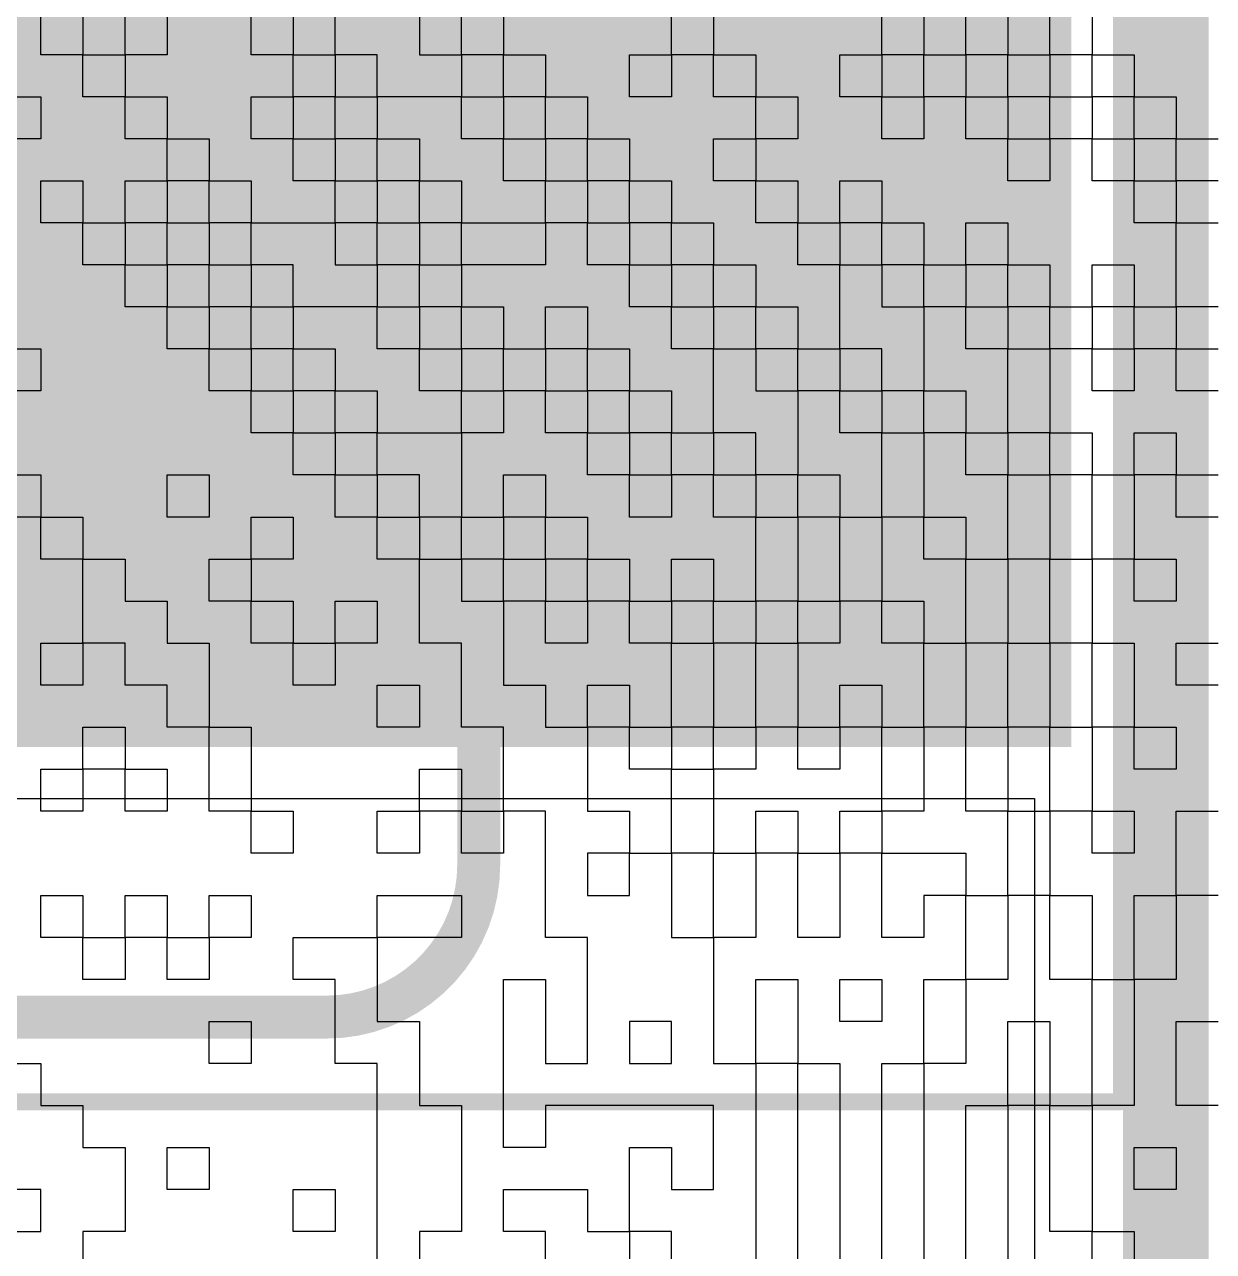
# Model space of a CAD drawing. Header units: inches. Extents: x 0.02 to 6.01, y 0.01 to 5.6.
# Drawn here: x 3.3825 to 3.5208, y 2.9579 to 3.1008 of the extents above; entities that cross this region are included whole.
import ezdxf

# ---------------------------------------------------------------- set-up
doc = ezdxf.new("R2010")
doc.units = ezdxf.units.IN
doc.header["$MEASUREMENT"] = 0
for name, color, linetype in [('Bottom Layer', 5, 'Continuous'), ('Bottom Overlay', 54, 'Continuous'), ('Mechanical 13', 56, 'Continuous'), ('Mechanical 15', 56, 'Continuous'), ('Top Layer', 1, 'Continuous'), ('Top Overlay', 2, 'Continuous'), ('Top Paste', 8, 'Continuous'), ('Top Solder', 216, 'Continuous')]:
    doc.layers.add(name, color=color, linetype=linetype)

# ---------------------------------------------------------------- blocks, each defined once
blk = doc.blocks.new('XTAL_FOXSDLF_160_20_34')
at = {"layer": 'Top Layer'}
blk.add_hatch(color=1, dxfattribs=at).paths.add_polyline_path([(-0.29528, 0.03937), (-0.07874, 0.03937), (-0.07874, -0.03937), (-0.29528, -0.03937)])
at = {"layer": 'Top Paste'}
blk.add_hatch(color=8, dxfattribs=at).paths.add_polyline_path([(-0.29528, 0.03937), (-0.07874, 0.03937), (-0.07874, -0.03937), (-0.29528, -0.03937)])
at = {"layer": 'Top Solder'}
blk.add_hatch(color=216, dxfattribs=at).paths.add_polyline_path([(-0.29928, 0.04337), (-0.07474, 0.04337), (-0.07474, -0.04337), (-0.29928, -0.04337)])
at = {"layer": 'Mechanical 13'}
for points in [[(-0.23031, 0.05709, 0.005, 0.005, -0.414214), (-0.2126, 0.0748, 0.005, 0.005, 0)], [(0.2126, 0.0748, 0.005, 0.005, 0), (-0.2126, 0.0748, 0.005, 0.005, 0)], [(-0.23031, 0.05709, 0.005, 0.005, 0), (-0.23031, -0.05709, 0.005, 0.005, 0)]]:
    blk.add_lwpolyline(points, format="xyseb", dxfattribs=at)
for points in [[(-0.21385, 0.0748, 0.0025, 0.0025, 1), (-0.21135, 0.0748, 0.0025, 0.0025, 1)], [(-0.21385, 0.0748, 0.0025, 0.0025, 1), (-0.21135, 0.0748, 0.0025, 0.0025, 1)], [(-0.23156, 0.05709, 0.0025, 0.0025, 1), (-0.22906, 0.05709, 0.0025, 0.0025, 1)], [(-0.23156, 0.05709, 0.0025, 0.0025, 1), (-0.22906, 0.05709, 0.0025, 0.0025, 1)]]:
    blk.add_lwpolyline(points, format="xyseb", close=True, dxfattribs=at)
at = {"layer": 'Mechanical 15'}
for points in [[(-0.30512, 0.08465, 0.00197, 0.00197, 0), (-0.30512, -0.08465, 0.00197, 0.00197, 0)], [(0.30512, 0.08465, 0.00197, 0.00197, 0), (-0.30512, 0.08465, 0.00197, 0.00197, 0)]]:
    blk.add_lwpolyline(points, format="xyseb", dxfattribs=at)
blk.add_lwpolyline([(-0.30561, 0.08465, 0.000984, 0.000984, 1), (-0.30463, 0.08465, 0.000984, 0.000984, 1)], format="xyseb", close=True, dxfattribs=at)
blk.add_lwpolyline([(-0.30561, 0.08465, 0.000984, 0.000984, 1), (-0.30463, 0.08465, 0.000984, 0.000984, 1)], format="xyseb", close=True, dxfattribs=at)
at = {"layer": 'Top Overlay'}
for points in [[(-0.23031, 0.05709, 0.005, 0.005, -0.414214), (-0.2126, 0.0748, 0.005, 0.005, 0)], [(0.2126, 0.0748, 0.005, 0.005, 0), (-0.2126, 0.0748, 0.005, 0.005, 0)], [(-0.23031, 0.05709, 0.005, 0.005, 0), (-0.23031, 0.04724, 0.005, 0.005, 0)]]:
    blk.add_lwpolyline(points, format="xyseb", dxfattribs=at)
for points in [[(-0.21385, 0.0748, 0.0025, 0.0025, 1), (-0.21135, 0.0748, 0.0025, 0.0025, 1)], [(-0.21385, 0.0748, 0.0025, 0.0025, 1), (-0.21135, 0.0748, 0.0025, 0.0025, 1)], [(-0.23156, 0.05709, 0.0025, 0.0025, 1), (-0.22906, 0.05709, 0.0025, 0.0025, 1)], [(-0.23156, 0.05709, 0.0025, 0.0025, 1), (-0.22906, 0.05709, 0.0025, 0.0025, 1)], [(-0.23156, 0.04724, 0.0025, 0.0025, 1), (-0.22906, 0.04724, 0.0025, 0.0025, 1)]]:
    blk.add_lwpolyline(points, format="xyseb", close=True, dxfattribs=at)

msp = doc.modelspace()

# ---------------------------------------------------------------- linework, layer by layer
at = {"layer": 'Bottom Layer'}
msp.add_lwpolyline([(4.54993, 5.5954, 0.01, 0.01, -0.760418), (3.00371, 0.01993, 0.01, 0.01, 0)], format="xyseb", dxfattribs=at)
at = {"layer": 'Bottom Overlay'}
for p, q in [((3.38436, 3.09724), (3.38436, 3.10213)), ((3.38925, 3.10213), (3.38925, 3.09724)), ((3.39415, 3.09724), (3.39415, 3.10213)), ((3.39904, 3.10213), (3.39904, 3.09724)), ((3.40883, 3.09724), (3.40883, 3.10213)), ((3.41372, 3.10213), (3.41372, 3.09724)), ((3.41861, 3.09724), (3.41861, 3.10213)), ((3.4284, 3.10213), (3.4284, 3.09724)), ((3.43329, 3.09724), (3.43329, 3.10213)), ((3.43819, 3.10213), (3.43819, 3.09724)), ((3.45776, 3.09724), (3.45776, 3.10213)), ((3.46265, 3.10213), (3.46265, 3.09724)), ((3.48223, 3.09724), (3.48223, 3.10213)), ((3.48712, 3.10213), (3.48712, 3.09724)), ((3.49201, 3.09724), (3.49201, 3.10213)), ((3.49691, 3.10213), (3.49691, 3.09724)), ((3.5018, 3.09724), (3.5018, 3.10213)), ((3.50669, 3.10213), (3.50669, 3.09724)), ((3.38925, 3.09724), (3.38436, 3.09724)), ((3.38925, 3.09724), (3.39415, 3.09724)), ((3.38925, 3.09235), (3.38925, 3.09724)), ((3.39415, 3.09724), (3.39415, 3.09235)), ((3.39904, 3.09724), (3.39415, 3.09724)), ((3.41372, 3.09724), (3.40883, 3.09724)), ((3.41372, 3.09724), (3.41861, 3.09724)), ((3.41372, 3.09235), (3.41372, 3.09724)), ((3.42351, 3.09724), (3.41861, 3.09724)), ((3.41861, 3.09724), (3.41861, 3.09235)), ((3.42351, 3.09235), (3.42351, 3.09724)), ((3.4284, 3.09724), (3.43329, 3.09724)), ((3.43819, 3.09724), (3.43329, 3.09724)), ((3.43329, 3.09724), (3.43329, 3.09235)), ((3.43819, 3.09235), (3.43819, 3.09724)), ((3.43819, 3.09724), (3.44308, 3.09724)), ((3.44308, 3.09724), (3.44308, 3.09235)), ((3.45287, 3.09235), (3.45287, 3.09724)), ((3.45287, 3.09724), (3.45776, 3.09724)), ((3.46265, 3.09724), (3.45776, 3.09724)), ((3.45776, 3.09724), (3.45776, 3.09235)), ((3.46265, 3.09235), (3.46265, 3.09724)), ((3.46265, 3.09724), (3.46755, 3.09724)), ((3.46755, 3.09724), (3.46755, 3.09235)), ((3.47733, 3.09724), (3.48223, 3.09724)), ((3.47733, 3.09235), (3.47733, 3.09724)), ((3.48223, 3.09724), (3.48223, 3.09235)), ((3.48712, 3.09724), (3.48223, 3.09724)), ((3.48712, 3.09235), (3.48712, 3.09724)), ((3.48712, 3.09724), (3.49201, 3.09724)), ((3.49691, 3.09724), (3.49201, 3.09724)), ((3.49201, 3.09724), (3.49201, 3.09235)), ((3.49691, 3.09724), (3.5018, 3.09724)), ((3.49691, 3.09235), (3.49691, 3.09724)), ((3.5018, 3.09724), (3.5018, 3.09235)), ((3.50669, 3.09724), (3.5018, 3.09724)), ((3.50669, 3.09235), (3.50669, 3.09724)), ((3.50669, 3.09724), (3.51159, 3.09724)), ((3.51159, 3.09724), (3.51159, 3.09235)), ((3.37947, 3.09235), (3.38436, 3.09235)), ((3.38436, 3.09235), (3.38436, 3.08745)), ((3.39415, 3.09235), (3.38925, 3.09235)), ((3.39415, 3.08745), (3.39415, 3.09235)), ((3.39415, 3.09235), (3.39904, 3.09235)), ((3.39904, 3.09235), (3.39904, 3.08745)), ((3.40883, 3.09235), (3.41372, 3.09235)), ((3.40883, 3.08745), (3.40883, 3.09235)), ((3.41861, 3.09235), (3.41372, 3.09235)), ((3.41372, 3.09235), (3.41372, 3.08745)), ((3.41861, 3.08745), (3.41861, 3.09235)), ((3.41861, 3.09235), (3.42351, 3.09235)), ((3.43329, 3.09235), (3.42351, 3.09235)), ((3.42351, 3.09235), (3.42351, 3.08745)), ((3.43329, 3.08745), (3.43329, 3.09235)), ((3.43329, 3.09235), (3.43819, 3.09235)), ((3.44308, 3.09235), (3.43819, 3.09235)), ((3.43819, 3.09235), (3.43819, 3.08745)), ((3.44308, 3.08745), (3.44308, 3.09235)), ((3.44308, 3.09235), (3.44797, 3.09235)), ((3.44797, 3.09235), (3.44797, 3.08745)), ((3.45776, 3.09235), (3.45287, 3.09235)), ((3.46755, 3.09235), (3.46265, 3.09235)), ((3.46755, 3.08745), (3.46755, 3.09235)), ((3.46755, 3.09235), (3.47244, 3.09235)), ((3.47244, 3.09235), (3.47244, 3.08745)), ((3.48223, 3.09235), (3.47733, 3.09235)), ((3.48223, 3.08745), (3.48223, 3.09235)), ((3.48223, 3.09235), (3.48712, 3.09235)), ((3.48712, 3.09235), (3.48712, 3.08745)), ((3.49201, 3.09235), (3.48712, 3.09235)), ((3.49201, 3.09235), (3.49691, 3.09235)), ((3.49201, 3.08745), (3.49201, 3.09235)), ((3.5018, 3.09235), (3.49691, 3.09235)), ((3.49691, 3.09235), (3.49691, 3.08745)), ((3.5018, 3.08745), (3.5018, 3.09235)), ((3.5018, 3.09235), (3.50669, 3.09235)), ((3.50669, 3.09235), (3.50669, 3.08745)), ((3.51159, 3.09235), (3.50669, 3.09235)), ((3.51159, 3.09235), (3.51648, 3.09235)), ((3.51159, 3.08745), (3.51159, 3.09235)), ((3.51648, 3.09235), (3.51648, 3.08745)), ((3.38436, 3.08745), (3.37947, 3.08745)), ((3.39904, 3.08745), (3.39415, 3.08745)), ((3.39904, 3.08256), (3.39904, 3.08745)), ((3.39904, 3.08745), (3.40393, 3.08745)), ((3.40393, 3.08745), (3.40393, 3.08256)), ((3.41372, 3.08745), (3.40883, 3.08745)), ((3.41372, 3.08256), (3.41372, 3.08745)), ((3.41372, 3.08745), (3.41861, 3.08745)), ((3.41861, 3.08745), (3.41861, 3.08256)), ((3.42351, 3.08745), (3.41861, 3.08745)), ((3.42351, 3.08256), (3.42351, 3.08745)), ((3.42351, 3.08745), (3.4284, 3.08745)), ((3.4284, 3.08745), (3.4284, 3.08256)), ((3.43819, 3.08745), (3.43329, 3.08745)), ((3.43819, 3.08256), (3.43819, 3.08745)), ((3.43819, 3.08745), (3.44308, 3.08745)), ((3.44308, 3.08745), (3.44308, 3.08256)), ((3.44797, 3.08745), (3.44308, 3.08745)), ((3.44797, 3.08745), (3.45287, 3.08745)), ((3.44797, 3.08256), (3.44797, 3.08745)), ((3.45287, 3.08745), (3.45287, 3.08256)), ((3.46265, 3.08256), (3.46265, 3.08745)), ((3.46265, 3.08745), (3.46755, 3.08745)), ((3.47244, 3.08745), (3.46755, 3.08745)), ((3.46755, 3.08745), (3.46755, 3.08256)), ((3.48712, 3.08745), (3.48223, 3.08745)), ((3.49691, 3.08745), (3.49201, 3.08745)), ((3.49691, 3.08256), (3.49691, 3.08745)), ((3.49691, 3.08745), (3.5018, 3.08745)), ((3.50669, 3.08745), (3.5018, 3.08745)), ((3.5018, 3.08745), (3.5018, 3.08256)), ((3.50669, 3.08256), (3.50669, 3.08745)), ((3.50669, 3.08745), (3.51159, 3.08745)), ((3.51159, 3.08745), (3.51159, 3.08256)), ((3.51648, 3.08745), (3.51159, 3.08745)), ((3.51648, 3.08256), (3.51648, 3.08745)), ((3.51648, 3.08745), (3.52137, 3.08745)), ((3.38436, 3.07767), (3.38436, 3.08256)), ((3.38436, 3.08256), (3.38925, 3.08256)), ((3.38925, 3.08256), (3.38925, 3.07767)), ((3.39415, 3.08256), (3.39904, 3.08256)), ((3.39415, 3.07767), (3.39415, 3.08256)), ((3.39904, 3.08256), (3.39904, 3.07767)), ((3.40393, 3.08256), (3.39904, 3.08256)), ((3.40393, 3.08256), (3.40883, 3.08256)), ((3.40393, 3.07767), (3.40393, 3.08256)), ((3.40883, 3.08256), (3.40883, 3.07767)), ((3.41861, 3.08256), (3.41372, 3.08256)), ((3.41861, 3.07767), (3.41861, 3.08256)), ((3.41861, 3.08256), (3.42351, 3.08256)), ((3.4284, 3.08256), (3.42351, 3.08256)), ((3.42351, 3.08256), (3.42351, 3.07767)), ((3.4284, 3.07767), (3.4284, 3.08256)), ((3.4284, 3.08256), (3.43329, 3.08256)), ((3.43329, 3.08256), (3.43329, 3.07767)), ((3.44308, 3.08256), (3.43819, 3.08256)), ((3.44308, 3.07767), (3.44308, 3.08256)), ((3.44308, 3.08256), (3.44797, 3.08256)), ((3.44797, 3.08256), (3.44797, 3.07767)), ((3.45287, 3.08256), (3.44797, 3.08256)), ((3.45287, 3.07767), (3.45287, 3.08256)), ((3.45287, 3.08256), (3.45776, 3.08256)), ((3.45776, 3.08256), (3.45776, 3.07767)), ((3.46755, 3.08256), (3.46265, 3.08256)), ((3.46755, 3.07767), (3.46755, 3.08256)), ((3.46755, 3.08256), (3.47244, 3.08256)), ((3.47244, 3.08256), (3.47244, 3.07767)), ((3.47733, 3.07767), (3.47733, 3.08256)), ((3.47733, 3.08256), (3.48223, 3.08256)), ((3.48223, 3.08256), (3.48223, 3.07767)), ((3.5018, 3.08256), (3.49691, 3.08256)), ((3.51159, 3.08256), (3.50669, 3.08256)), ((3.51159, 3.07767), (3.51159, 3.08256)), ((3.51159, 3.08256), (3.51648, 3.08256)), ((3.52137, 3.08256), (3.51648, 3.08256)), ((3.51648, 3.08256), (3.51648, 3.07767)), ((3.38925, 3.07767), (3.38436, 3.07767)), ((3.38925, 3.07277), (3.38925, 3.07767)), ((3.38925, 3.07767), (3.39415, 3.07767)), ((3.39904, 3.07767), (3.39415, 3.07767)), ((3.39415, 3.07767), (3.39415, 3.07277)), ((3.39904, 3.07277), (3.39904, 3.07767)), ((3.39904, 3.07767), (3.40393, 3.07767)), ((3.40883, 3.07767), (3.40393, 3.07767)), ((3.40393, 3.07767), (3.40393, 3.07277)), ((3.40883, 3.07277), (3.40883, 3.07767)), ((3.40883, 3.07767), (3.41861, 3.07767)), ((3.42351, 3.07767), (3.41861, 3.07767)), ((3.41861, 3.07767), (3.41861, 3.07277)), ((3.42351, 3.07277), (3.42351, 3.07767)), ((3.42351, 3.07767), (3.4284, 3.07767)), ((3.4284, 3.07767), (3.4284, 3.07277)), ((3.43329, 3.07767), (3.4284, 3.07767)), ((3.43329, 3.07767), (3.44308, 3.07767)), ((3.43329, 3.07277), (3.43329, 3.07767)), ((3.44797, 3.07767), (3.44308, 3.07767)), ((3.44308, 3.07767), (3.44308, 3.07277)), ((3.44797, 3.07277), (3.44797, 3.07767)), ((3.44797, 3.07767), (3.45287, 3.07767)), ((3.45287, 3.07767), (3.45287, 3.07277)), ((3.45776, 3.07767), (3.45287, 3.07767)), ((3.45776, 3.07767), (3.46265, 3.07767)), ((3.45776, 3.07277), (3.45776, 3.07767)), ((3.46265, 3.07767), (3.46265, 3.07277)), ((3.47244, 3.07767), (3.46755, 3.07767)), ((3.47244, 3.07767), (3.47733, 3.07767)), ((3.47244, 3.07277), (3.47244, 3.07767)), ((3.48223, 3.07767), (3.47733, 3.07767)), ((3.47733, 3.07767), (3.47733, 3.07277)), ((3.48223, 3.07767), (3.48712, 3.07767)), ((3.48223, 3.07277), (3.48223, 3.07767)), ((3.48712, 3.07767), (3.48712, 3.07277)), ((3.49201, 3.07277), (3.49201, 3.07767)), ((3.49201, 3.07767), (3.49691, 3.07767)), ((3.49691, 3.07767), (3.49691, 3.07277)), ((3.51648, 3.07767), (3.51159, 3.07767)), ((3.51648, 3.06788), (3.51648, 3.07767)), ((3.51648, 3.07767), (3.52137, 3.07767)), ((3.39415, 3.07277), (3.38925, 3.07277)), ((3.39415, 3.06788), (3.39415, 3.07277)), ((3.39415, 3.07277), (3.39904, 3.07277)), ((3.39904, 3.07277), (3.39904, 3.06788)), ((3.40393, 3.07277), (3.39904, 3.07277)), ((3.40393, 3.06788), (3.40393, 3.07277)), ((3.40393, 3.07277), (3.40883, 3.07277)), ((3.40883, 3.07277), (3.40883, 3.06788)), ((3.41372, 3.07277), (3.40883, 3.07277)), ((3.41372, 3.06788), (3.41372, 3.07277)), ((3.41861, 3.07277), (3.42351, 3.07277)), ((3.4284, 3.07277), (3.42351, 3.07277)), ((3.42351, 3.07277), (3.42351, 3.06788)), ((3.4284, 3.06788), (3.4284, 3.07277)), ((3.4284, 3.07277), (3.43329, 3.07277)), ((3.43329, 3.07277), (3.43329, 3.06788)), ((3.44308, 3.07277), (3.43329, 3.07277)), ((3.45287, 3.07277), (3.44797, 3.07277)), ((3.45287, 3.06788), (3.45287, 3.07277)), ((3.45287, 3.07277), (3.45776, 3.07277)), ((3.45776, 3.07277), (3.45776, 3.06788)), ((3.46265, 3.07277), (3.45776, 3.07277)), ((3.46265, 3.06788), (3.46265, 3.07277)), ((3.46265, 3.07277), (3.46755, 3.07277)), ((3.46755, 3.07277), (3.46755, 3.06788)), ((3.47733, 3.07277), (3.47244, 3.07277)), ((3.47733, 3.06299), (3.47733, 3.07277)), ((3.47733, 3.07277), (3.48223, 3.07277)), ((3.48712, 3.07277), (3.48223, 3.07277)), ((3.48223, 3.07277), (3.48223, 3.06788)), ((3.48712, 3.07277), (3.49201, 3.07277)), ((3.48712, 3.06788), (3.48712, 3.07277)), ((3.49201, 3.07277), (3.49201, 3.06788)), ((3.49691, 3.07277), (3.49201, 3.07277)), ((3.49691, 3.07277), (3.5018, 3.07277)), ((3.49691, 3.06788), (3.49691, 3.07277)), ((3.5018, 3.07277), (3.5018, 3.06788)), ((3.50669, 3.06788), (3.50669, 3.07277)), ((3.50669, 3.07277), (3.51159, 3.07277)), ((3.51159, 3.07277), (3.51159, 3.06788)), ((3.39904, 3.06788), (3.39415, 3.06788)), ((3.39904, 3.06299), (3.39904, 3.06788)), ((3.39904, 3.06788), (3.40393, 3.06788)), ((3.40883, 3.06788), (3.40393, 3.06788)), ((3.40393, 3.06788), (3.40393, 3.06299)), ((3.40883, 3.06299), (3.40883, 3.06788)), ((3.40883, 3.06788), (3.41372, 3.06788)), ((3.41372, 3.06788), (3.41372, 3.06299)), ((3.42351, 3.06788), (3.41372, 3.06788)), ((3.42351, 3.06299), (3.42351, 3.06788)), ((3.42351, 3.06788), (3.4284, 3.06788)), ((3.43329, 3.06788), (3.4284, 3.06788)), ((3.4284, 3.06788), (3.4284, 3.06299)), ((3.43329, 3.06299), (3.43329, 3.06788)), ((3.43329, 3.06788), (3.43819, 3.06788)), ((3.43819, 3.06788), (3.43819, 3.06299)), ((3.44308, 3.06299), (3.44308, 3.06788)), ((3.44308, 3.06788), (3.44797, 3.06788)), ((3.44797, 3.06788), (3.44797, 3.06299)), ((3.45776, 3.06788), (3.45287, 3.06788)), ((3.45776, 3.06788), (3.46265, 3.06788)), ((3.45776, 3.06299), (3.45776, 3.06788)), ((3.46755, 3.06788), (3.46265, 3.06788)), ((3.46265, 3.06788), (3.46265, 3.06299)), ((3.46755, 3.06299), (3.46755, 3.06788)), ((3.46755, 3.06788), (3.47244, 3.06788)), ((3.47244, 3.06788), (3.47244, 3.06299)), ((3.48223, 3.06788), (3.48712, 3.06788)), ((3.49201, 3.06788), (3.48712, 3.06788)), ((3.48712, 3.06788), (3.48712, 3.05809)), ((3.49201, 3.06299), (3.49201, 3.06788)), ((3.49201, 3.06788), (3.49691, 3.06788)), ((3.5018, 3.06788), (3.49691, 3.06788)), ((3.49691, 3.06788), (3.49691, 3.06299)), ((3.5018, 3.06299), (3.5018, 3.06788)), ((3.5018, 3.06788), (3.50669, 3.06788)), ((3.51159, 3.06788), (3.50669, 3.06788)), ((3.50669, 3.06788), (3.50669, 3.06299)), ((3.51159, 3.06788), (3.51648, 3.06788)), ((3.51159, 3.06299), (3.51159, 3.06788)), ((3.52137, 3.06788), (3.51648, 3.06788)), ((3.51648, 3.06788), (3.51648, 3.06299)), ((3.37947, 3.06299), (3.38436, 3.06299)), ((3.38436, 3.06299), (3.38436, 3.05809)), ((3.40393, 3.06299), (3.39904, 3.06299)), ((3.40393, 3.06299), (3.40883, 3.06299)), ((3.40393, 3.05809), (3.40393, 3.06299)), ((3.40883, 3.06299), (3.40883, 3.05809)), ((3.41372, 3.06299), (3.40883, 3.06299)), ((3.41372, 3.06299), (3.41861, 3.06299)), ((3.41372, 3.05809), (3.41372, 3.06299)), ((3.41861, 3.06299), (3.41861, 3.05809)), ((3.4284, 3.06299), (3.42351, 3.06299)), ((3.4284, 3.05809), (3.4284, 3.06299)), ((3.4284, 3.06299), (3.43329, 3.06299)), ((3.43329, 3.06299), (3.43329, 3.05809)), ((3.43819, 3.06299), (3.43329, 3.06299)), ((3.43819, 3.05809), (3.43819, 3.06299)), ((3.43819, 3.06299), (3.44308, 3.06299)), ((3.44308, 3.06299), (3.44308, 3.05809)), ((3.44797, 3.06299), (3.44308, 3.06299)), ((3.44797, 3.05809), (3.44797, 3.06299)), ((3.44797, 3.06299), (3.45287, 3.06299)), ((3.45287, 3.06299), (3.45287, 3.05809)), ((3.46265, 3.06299), (3.45776, 3.06299)), ((3.46265, 3.0532), (3.46265, 3.06299)), ((3.46265, 3.06299), (3.46755, 3.06299)), ((3.46755, 3.06299), (3.46755, 3.05809)), ((3.47244, 3.06299), (3.46755, 3.06299)), ((3.47244, 3.06299), (3.47733, 3.06299)), ((3.47244, 3.05809), (3.47244, 3.06299)), ((3.47733, 3.06299), (3.47733, 3.05809)), ((3.48223, 3.06299), (3.47733, 3.06299)), ((3.48223, 3.05809), (3.48223, 3.06299)), ((3.49691, 3.06299), (3.49201, 3.06299)), ((3.49691, 3.0532), (3.49691, 3.06299)), ((3.49691, 3.06299), (3.5018, 3.06299)), ((3.5018, 3.06299), (3.5018, 3.05809)), ((3.50669, 3.06299), (3.5018, 3.06299)), ((3.50669, 3.05809), (3.50669, 3.06299)), ((3.50669, 3.06299), (3.51159, 3.06299)), ((3.51159, 3.06299), (3.51159, 3.05809)), ((3.51648, 3.06299), (3.51159, 3.06299)), ((3.51648, 3.05809), (3.51648, 3.06299)), ((3.51648, 3.06299), (3.52137, 3.06299)), ((3.38436, 3.05809), (3.36968, 3.05809)), ((3.40883, 3.05809), (3.40393, 3.05809)), ((3.40883, 3.0532), (3.40883, 3.05809)), ((3.40883, 3.05809), (3.41372, 3.05809)), ((3.41372, 3.05809), (3.41372, 3.0532)), ((3.41861, 3.05809), (3.41372, 3.05809)), ((3.41861, 3.0532), (3.41861, 3.05809)), ((3.41861, 3.05809), (3.42351, 3.05809)), ((3.42351, 3.05809), (3.42351, 3.0532)), ((3.43329, 3.05809), (3.4284, 3.05809)), ((3.43329, 3.0532), (3.43329, 3.05809)), ((3.43329, 3.05809), (3.43819, 3.05809)), ((3.43819, 3.05809), (3.43819, 3.0532)), ((3.44308, 3.05809), (3.43819, 3.05809)), ((3.44308, 3.0532), (3.44308, 3.05809)), ((3.44308, 3.05809), (3.44797, 3.05809)), ((3.44797, 3.05809), (3.44797, 3.0532)), ((3.45287, 3.05809), (3.44797, 3.05809)), ((3.45287, 3.0532), (3.45287, 3.05809)), ((3.45287, 3.05809), (3.45776, 3.05809)), ((3.45776, 3.05809), (3.45776, 3.0532)), ((3.46755, 3.05809), (3.47244, 3.05809)), ((3.47244, 3.05809), (3.47244, 3.0532)), ((3.47733, 3.05809), (3.47244, 3.05809)), ((3.47733, 3.0532), (3.47733, 3.05809)), ((3.47733, 3.05809), (3.48223, 3.05809)), ((3.48223, 3.05809), (3.48223, 3.0532)), ((3.48712, 3.05809), (3.48223, 3.05809)), ((3.48712, 3.05809), (3.49201, 3.05809)), ((3.48712, 3.0532), (3.48712, 3.05809)), ((3.49201, 3.05809), (3.49201, 3.0532)), ((3.5018, 3.05809), (3.5018, 3.0532)), ((3.51159, 3.05809), (3.50669, 3.05809)), ((3.52137, 3.05809), (3.51648, 3.05809)), ((3.41372, 3.0532), (3.40883, 3.0532)), ((3.41372, 3.04831), (3.41372, 3.0532)), ((3.41372, 3.0532), (3.41861, 3.0532)), ((3.41861, 3.0532), (3.41861, 3.04831)), ((3.42351, 3.0532), (3.41861, 3.0532)), ((3.42351, 3.0532), (3.43329, 3.0532)), ((3.42351, 3.04831), (3.42351, 3.0532)), ((3.43819, 3.0532), (3.43329, 3.0532)), ((3.43329, 3.0532), (3.43329, 3.04341)), ((3.44797, 3.0532), (3.44308, 3.0532)), ((3.44797, 3.04831), (3.44797, 3.0532)), ((3.44797, 3.0532), (3.45287, 3.0532)), ((3.45776, 3.0532), (3.45287, 3.0532)), ((3.45287, 3.0532), (3.45287, 3.04831)), ((3.45776, 3.04831), (3.45776, 3.0532)), ((3.45776, 3.0532), (3.46265, 3.0532)), ((3.46265, 3.0532), (3.46265, 3.04831)), ((3.46755, 3.0532), (3.46265, 3.0532)), ((3.46755, 3.04831), (3.46755, 3.0532)), ((3.47244, 3.0532), (3.47244, 3.04831)), ((3.48223, 3.0532), (3.47733, 3.0532)), ((3.48223, 3.04341), (3.48223, 3.0532)), ((3.48223, 3.0532), (3.48712, 3.0532)), ((3.48712, 3.0532), (3.48712, 3.04831)), ((3.49201, 3.0532), (3.48712, 3.0532)), ((3.49201, 3.0532), (3.49691, 3.0532)), ((3.49201, 3.04831), (3.49201, 3.0532)), ((3.49691, 3.0532), (3.49691, 3.04831)), ((3.5018, 3.0532), (3.49691, 3.0532)), ((3.5018, 3.0532), (3.50669, 3.0532)), ((3.5018, 3.04831), (3.5018, 3.0532)), ((3.50669, 3.0532), (3.50669, 3.04831)), ((3.51159, 3.0532), (3.51648, 3.0532)), ((3.51159, 3.04831), (3.51159, 3.0532)), ((3.51648, 3.0532), (3.51648, 3.04831)), ((3.37947, 3.04831), (3.38436, 3.04831)), ((3.38436, 3.04831), (3.38436, 3.04341)), ((3.39904, 3.04341), (3.39904, 3.04831)), ((3.39904, 3.04831), (3.40393, 3.04831)), ((3.40393, 3.04831), (3.40393, 3.04341)), ((3.41861, 3.04831), (3.41372, 3.04831)), ((3.41861, 3.04341), (3.41861, 3.04831)), ((3.41861, 3.04831), (3.42351, 3.04831)), ((3.42351, 3.04831), (3.42351, 3.04341)), ((3.4284, 3.04831), (3.42351, 3.04831)), ((3.4284, 3.04341), (3.4284, 3.04831)), ((3.43819, 3.04341), (3.43819, 3.04831)), ((3.43819, 3.04831), (3.44308, 3.04831)), ((3.44308, 3.04831), (3.44308, 3.04341)), ((3.45287, 3.04831), (3.44797, 3.04831)), ((3.45287, 3.04831), (3.45776, 3.04831)), ((3.45287, 3.04341), (3.45287, 3.04831)), ((3.45776, 3.04831), (3.45776, 3.04341)), ((3.46265, 3.04831), (3.45776, 3.04831)), ((3.46265, 3.04341), (3.46265, 3.04831)), ((3.46265, 3.04831), (3.46755, 3.04831)), ((3.46755, 3.04831), (3.46755, 3.04341)), ((3.47244, 3.04831), (3.46755, 3.04831)), ((3.47244, 3.04341), (3.47244, 3.04831)), ((3.47244, 3.04831), (3.47733, 3.04831)), ((3.47733, 3.04831), (3.47733, 3.04341)), ((3.48712, 3.04831), (3.48712, 3.04341)), ((3.49691, 3.04831), (3.49201, 3.04831)), ((3.49691, 3.03852), (3.49691, 3.04831)), ((3.49691, 3.04831), (3.5018, 3.04831)), ((3.50669, 3.04831), (3.5018, 3.04831)), ((3.5018, 3.04831), (3.5018, 3.03852)), ((3.50669, 3.04341), (3.50669, 3.04831)), ((3.50669, 3.04831), (3.51159, 3.04831)), ((3.51648, 3.04831), (3.51159, 3.04831)), ((3.51159, 3.04831), (3.51159, 3.03852)), ((3.51648, 3.04341), (3.51648, 3.04831)), ((3.51648, 3.04831), (3.52137, 3.04831)), ((3.38436, 3.04341), (3.37947, 3.04341)), ((3.38436, 3.04341), (3.38925, 3.04341)), ((3.38436, 3.03852), (3.38436, 3.04341)), ((3.38925, 3.04341), (3.38925, 3.03852)), ((3.40393, 3.04341), (3.39904, 3.04341)), ((3.40883, 3.04341), (3.41372, 3.04341)), ((3.40883, 3.03852), (3.40883, 3.04341)), ((3.41372, 3.04341), (3.41372, 3.03852)), ((3.42351, 3.04341), (3.41861, 3.04341)), ((3.42351, 3.04341), (3.4284, 3.04341)), ((3.42351, 3.03852), (3.42351, 3.04341)), ((3.4284, 3.04341), (3.4284, 3.03852)), ((3.43329, 3.04341), (3.4284, 3.04341)), ((3.43329, 3.03852), (3.43329, 3.04341)), ((3.43329, 3.04341), (3.43819, 3.04341)), ((3.44308, 3.04341), (3.43819, 3.04341)), ((3.43819, 3.04341), (3.43819, 3.03852)), ((3.44308, 3.03852), (3.44308, 3.04341)), ((3.44308, 3.04341), (3.44797, 3.04341)), ((3.44797, 3.04341), (3.44797, 3.03852)), ((3.45776, 3.04341), (3.45287, 3.04341)), ((3.46755, 3.04341), (3.46265, 3.04341)), ((3.46755, 3.03363), (3.46755, 3.04341)), ((3.46755, 3.04341), (3.47244, 3.04341)), ((3.47733, 3.04341), (3.47244, 3.04341)), ((3.47244, 3.04341), (3.47244, 3.03363)), ((3.47733, 3.04341), (3.48223, 3.04341)), ((3.47733, 3.03363), (3.47733, 3.04341)), ((3.48223, 3.04341), (3.48223, 3.03363)), ((3.48712, 3.04341), (3.48223, 3.04341)), ((3.48712, 3.04341), (3.49201, 3.04341)), ((3.48712, 3.03852), (3.48712, 3.04341)), ((3.49201, 3.04341), (3.49201, 3.03852)), ((3.50669, 3.03852), (3.50669, 3.04341)), ((3.52137, 3.04341), (3.51648, 3.04341)), ((3.38925, 3.03852), (3.38436, 3.03852)), ((3.38925, 3.02873), (3.38925, 3.03852)), ((3.38925, 3.03852), (3.39415, 3.03852)), ((3.39415, 3.03852), (3.39415, 3.03363)), ((3.40393, 3.03363), (3.40393, 3.03852)), ((3.40393, 3.03852), (3.40883, 3.03852)), ((3.40883, 3.03852), (3.40883, 3.03363)), ((3.41372, 3.03852), (3.40883, 3.03852)), ((3.4284, 3.03852), (3.42351, 3.03852)), ((3.4284, 3.02873), (3.4284, 3.03852)), ((3.4284, 3.03852), (3.43329, 3.03852)), ((3.43819, 3.03852), (3.43329, 3.03852)), ((3.43329, 3.03852), (3.43329, 3.03363)), ((3.43819, 3.03363), (3.43819, 3.03852)), ((3.43819, 3.03852), (3.44308, 3.03852)), ((3.44308, 3.03852), (3.44308, 3.03363)), ((3.44797, 3.03852), (3.44308, 3.03852)), ((3.44797, 3.03363), (3.44797, 3.03852)), ((3.44797, 3.03852), (3.45287, 3.03852)), ((3.45287, 3.03852), (3.45287, 3.03363)), ((3.45776, 3.03363), (3.45776, 3.03852)), ((3.45776, 3.03852), (3.46265, 3.03852)), ((3.46265, 3.03852), (3.46265, 3.03363)), ((3.49201, 3.03852), (3.48712, 3.03852)), ((3.49201, 3.03363), (3.49201, 3.03852)), ((3.49201, 3.03852), (3.49691, 3.03852)), ((3.49691, 3.03852), (3.49691, 3.02873)), ((3.5018, 3.03852), (3.49691, 3.03852)), ((3.5018, 3.03852), (3.50669, 3.03852)), ((3.5018, 3.02873), (3.5018, 3.03852)), ((3.51159, 3.03852), (3.50669, 3.03852)), ((3.50669, 3.03852), (3.50669, 3.02873)), ((3.51159, 3.03363), (3.51159, 3.03852)), ((3.51159, 3.03852), (3.51648, 3.03852)), ((3.51648, 3.03852), (3.51648, 3.03363)), ((3.39415, 3.03363), (3.39904, 3.03363)), ((3.39904, 3.03363), (3.39904, 3.02873)), ((3.40883, 3.03363), (3.40393, 3.03363)), ((3.40883, 3.02873), (3.40883, 3.03363)), ((3.40883, 3.03363), (3.41372, 3.03363)), ((3.41372, 3.03363), (3.41372, 3.02873)), ((3.41861, 3.02873), (3.41861, 3.03363)), ((3.41861, 3.03363), (3.42351, 3.03363)), ((3.42351, 3.03363), (3.42351, 3.02873)), ((3.43329, 3.03363), (3.43819, 3.03363)), ((3.44308, 3.03363), (3.43819, 3.03363)), ((3.43819, 3.03363), (3.43819, 3.02384)), ((3.44308, 3.02873), (3.44308, 3.03363)), ((3.44308, 3.03363), (3.44797, 3.03363)), ((3.44797, 3.03363), (3.44797, 3.02873)), ((3.45287, 3.03363), (3.44797, 3.03363)), ((3.45287, 3.02873), (3.45287, 3.03363)), ((3.45287, 3.03363), (3.45776, 3.03363)), ((3.46265, 3.03363), (3.45776, 3.03363)), ((3.45776, 3.03363), (3.45776, 3.02873)), ((3.46265, 3.03363), (3.46755, 3.03363)), ((3.46265, 3.02873), (3.46265, 3.03363)), ((3.46755, 3.03363), (3.46755, 3.02873)), ((3.47244, 3.03363), (3.46755, 3.03363)), ((3.47244, 3.03363), (3.47733, 3.03363)), ((3.47244, 3.02873), (3.47244, 3.03363)), ((3.48223, 3.03363), (3.47733, 3.03363)), ((3.47733, 3.03363), (3.47733, 3.02873)), ((3.48223, 3.02873), (3.48223, 3.03363)), ((3.48223, 3.03363), (3.48712, 3.03363)), ((3.48712, 3.03363), (3.48712, 3.02873)), ((3.49201, 3.02873), (3.49201, 3.03363)), ((3.51648, 3.03363), (3.51159, 3.03363)), ((3.38436, 3.02384), (3.38436, 3.02873)), ((3.38436, 3.02873), (3.38925, 3.02873)), ((3.39415, 3.02873), (3.38925, 3.02873)), ((3.38925, 3.02873), (3.38925, 3.02384)), ((3.39415, 3.02384), (3.39415, 3.02873)), ((3.39904, 3.02873), (3.40393, 3.02873)), ((3.40393, 3.02873), (3.40393, 3.01895)), ((3.41372, 3.02873), (3.40883, 3.02873)), ((3.41372, 3.02873), (3.41861, 3.02873)), ((3.41372, 3.02384), (3.41372, 3.02873)), ((3.42351, 3.02873), (3.41861, 3.02873)), ((3.41861, 3.02873), (3.41861, 3.02384)), ((3.43329, 3.02873), (3.4284, 3.02873)), ((3.43329, 3.01895), (3.43329, 3.02873)), ((3.44797, 3.02873), (3.44308, 3.02873)), ((3.45776, 3.02873), (3.45287, 3.02873)), ((3.45776, 3.02384), (3.45776, 3.02873)), ((3.45776, 3.02873), (3.46265, 3.02873)), ((3.46755, 3.02873), (3.46265, 3.02873)), ((3.46265, 3.02873), (3.46265, 3.01895)), ((3.46755, 3.02384), (3.46755, 3.02873)), ((3.46755, 3.02873), (3.47244, 3.02873)), ((3.47733, 3.02873), (3.47244, 3.02873)), ((3.47244, 3.02873), (3.47244, 3.01895)), ((3.48712, 3.02873), (3.48223, 3.02873)), ((3.48712, 3.02873), (3.49201, 3.02873)), ((3.48712, 3.01895), (3.48712, 3.02873)), ((3.49691, 3.02873), (3.49201, 3.02873)), ((3.49201, 3.02873), (3.49201, 3.01895)), ((3.49691, 3.01895), (3.49691, 3.02873)), ((3.49691, 3.02873), (3.5018, 3.02873)), ((3.5018, 3.02873), (3.5018, 3.02384)), ((3.50669, 3.02873), (3.5018, 3.02873)), ((3.50669, 3.01895), (3.50669, 3.02873)), ((3.50669, 3.02873), (3.51159, 3.02873)), ((3.51159, 3.02873), (3.51159, 3.01895)), ((3.51648, 3.02384), (3.51648, 3.02873)), ((3.51648, 3.02873), (3.52137, 3.02873)), ((3.38925, 3.02384), (3.38436, 3.02384)), ((3.39904, 3.02384), (3.39415, 3.02384)), ((3.39904, 3.01895), (3.39904, 3.02384)), ((3.41861, 3.02384), (3.41372, 3.02384)), ((3.42351, 3.02384), (3.4284, 3.02384)), ((3.42351, 3.01895), (3.42351, 3.02384)), ((3.4284, 3.02384), (3.4284, 3.01895)), ((3.43819, 3.02384), (3.44308, 3.02384)), ((3.44308, 3.02384), (3.44308, 3.01895)), ((3.44797, 3.01895), (3.44797, 3.02384)), ((3.44797, 3.02384), (3.45287, 3.02384)), ((3.45287, 3.02384), (3.45287, 3.01895)), ((3.45776, 3.01895), (3.45776, 3.02384)), ((3.46755, 3.01895), (3.46755, 3.02384)), ((3.47733, 3.01895), (3.47733, 3.02384)), ((3.47733, 3.02384), (3.48223, 3.02384)), ((3.48223, 3.02384), (3.48223, 3.01895)), ((3.5018, 3.02384), (3.5018, 3.01895)), ((3.52137, 3.02384), (3.51648, 3.02384)), ((3.38925, 3.01405), (3.38925, 3.01895)), ((3.38925, 3.01895), (3.39415, 3.01895)), ((3.39415, 3.01895), (3.39415, 3.01405)), ((3.40393, 3.01895), (3.39904, 3.01895)), ((3.40393, 3.01895), (3.40883, 3.01895)), ((3.40393, 3.00916), (3.40393, 3.01895)), ((3.40883, 3.01895), (3.40883, 3.00916)), ((3.4284, 3.01895), (3.42351, 3.01895)), ((3.43819, 3.01895), (3.43329, 3.01895)), ((3.43819, 3.00916), (3.43819, 3.01895)), ((3.44308, 3.01895), (3.44797, 3.01895)), ((3.45287, 3.01895), (3.44797, 3.01895)), ((3.44797, 3.01895), (3.44797, 3.00916)), ((3.45287, 3.01405), (3.45287, 3.01895)), ((3.45287, 3.01895), (3.45776, 3.01895)), ((3.45776, 3.01895), (3.45776, 3.01405)), ((3.46265, 3.01895), (3.45776, 3.01895)), ((3.46265, 3.01405), (3.46265, 3.01895)), ((3.46265, 3.01895), (3.46755, 3.01895)), ((3.47244, 3.01895), (3.46755, 3.01895)), ((3.46755, 3.01895), (3.46755, 3.01405)), ((3.47244, 3.01405), (3.47244, 3.01895)), ((3.47244, 3.01895), (3.47733, 3.01895)), ((3.47733, 3.01895), (3.47733, 3.01405)), ((3.48223, 3.01895), (3.47733, 3.01895)), ((3.48223, 3.01895), (3.48712, 3.01895)), ((3.48223, 3.00916), (3.48223, 3.01895)), ((3.49201, 3.01895), (3.48712, 3.01895)), ((3.48712, 3.01895), (3.48712, 3.00916)), ((3.49201, 3.01405), (3.49201, 3.01895)), ((3.49201, 3.01895), (3.49691, 3.01895)), ((3.5018, 3.01895), (3.49691, 3.01895)), ((3.49691, 3.01895), (3.49691, 3.00916)), ((3.5018, 3.00916), (3.5018, 3.01895)), ((3.5018, 3.01895), (3.50669, 3.01895)), ((3.50669, 3.01895), (3.50669, 3.00916)), ((3.51159, 3.01895), (3.50669, 3.01895)), ((3.51159, 3.01405), (3.51159, 3.01895)), ((3.51159, 3.01895), (3.51648, 3.01895)), ((3.51648, 3.01895), (3.51648, 3.01405)), ((3.38436, 3.01405), (3.38925, 3.01405)), ((3.38436, 3.00916), (3.38436, 3.01405)), ((3.39415, 3.01405), (3.38925, 3.01405)), ((3.38925, 3.01405), (3.38925, 3.00916)), ((3.39415, 3.00916), (3.39415, 3.01405)), ((3.39415, 3.01405), (3.39904, 3.01405)), ((3.39904, 3.01405), (3.39904, 3.00916)), ((3.4284, 3.00916), (3.4284, 3.01405)), ((3.4284, 3.01405), (3.43329, 3.01405)), ((3.43329, 3.01405), (3.43329, 3.00916)), ((3.45776, 3.01405), (3.45287, 3.01405)), ((3.45776, 3.01405), (3.46265, 3.01405)), ((3.45776, 3.00427), (3.45776, 3.01405)), ((3.46265, 3.01405), (3.46265, 3.00427)), ((3.46755, 3.01405), (3.46265, 3.01405)), ((3.47733, 3.01405), (3.47244, 3.01405)), ((3.49201, 3.00916), (3.49201, 3.01405)), ((3.51648, 3.01405), (3.51159, 3.01405)), ((3.38925, 3.00916), (3.38436, 3.00916)), ((3.39904, 3.00916), (3.39415, 3.00916)), ((3.40883, 3.00916), (3.40393, 3.00916)), ((3.40883, 3.00916), (3.41372, 3.00916)), ((3.40883, 3.00427), (3.40883, 3.00916)), ((3.41372, 3.00916), (3.41372, 3.00427)), ((3.42351, 3.00427), (3.42351, 3.00916)), ((3.42351, 3.00916), (3.4284, 3.00916)), ((3.4284, 3.00916), (3.4284, 3.00427)), ((3.43329, 3.00916), (3.4284, 3.00916)), ((3.43329, 3.00916), (3.43819, 3.00916)), ((3.43329, 3.00427), (3.43329, 3.00916)), ((3.43819, 3.00916), (3.43819, 3.00427)), ((3.44308, 3.00916), (3.43819, 3.00916)), ((3.44308, 2.99448), (3.44308, 3.00916)), ((3.44797, 3.00916), (3.45287, 3.00916)), ((3.45287, 3.00916), (3.45287, 3.00427)), ((3.46755, 3.00427), (3.46755, 3.00916)), ((3.46755, 3.00916), (3.47244, 3.00916)), ((3.47244, 3.00916), (3.47244, 3.00427)), ((3.47733, 3.00427), (3.47733, 3.00916)), ((3.47733, 3.00916), (3.48223, 3.00916)), ((3.48223, 3.00916), (3.48223, 3.00427)), ((3.48712, 3.00916), (3.48223, 3.00916)), ((3.49691, 3.00916), (3.49201, 3.00916)), ((3.49691, 2.99937), (3.49691, 3.00916)), ((3.49691, 3.00916), (3.5018, 3.00916)), ((3.5018, 3.00916), (3.5018, 3.00427)), ((3.50669, 3.00916), (3.5018, 3.00916)), ((3.50669, 3.00427), (3.50669, 3.00916)), ((3.50669, 3.00916), (3.51159, 3.00916)), ((3.51159, 3.00916), (3.51159, 3.00427)), ((3.51648, 3.00427), (3.51648, 3.00916)), ((3.51648, 3.00916), (3.52137, 3.00916)), ((3.41372, 3.00427), (3.40883, 3.00427)), ((3.4284, 3.00427), (3.42351, 3.00427)), ((3.43819, 3.00427), (3.43329, 3.00427)), ((3.45287, 3.00427), (3.44797, 3.00427)), ((3.44797, 3.00427), (3.44797, 2.99937)), ((3.45287, 3.00427), (3.45776, 3.00427)), ((3.45287, 2.99937), (3.45287, 3.00427)), ((3.46265, 3.00427), (3.45776, 3.00427)), ((3.45776, 3.00427), (3.45776, 2.99448)), ((3.46265, 2.99937), (3.46265, 3.00427)), ((3.46265, 3.00427), (3.46755, 3.00427)), ((3.47244, 3.00427), (3.46755, 3.00427)), ((3.46755, 3.00427), (3.46755, 2.99448)), ((3.47244, 2.99448), (3.47244, 3.00427)), ((3.47244, 3.00427), (3.47733, 3.00427)), ((3.48223, 3.00427), (3.47733, 3.00427)), ((3.47733, 3.00427), (3.47733, 2.99448)), ((3.48223, 2.99448), (3.48223, 3.00427)), ((3.48223, 3.00427), (3.49201, 3.00427)), ((3.49201, 3.00427), (3.49201, 2.99937)), ((3.5018, 3.00427), (3.5018, 2.99937)), ((3.51159, 3.00427), (3.50669, 3.00427)), ((3.51648, 2.99937), (3.51648, 3.00427)), ((3.38436, 2.99448), (3.38436, 2.99937)), ((3.38436, 2.99937), (3.38925, 2.99937)), ((3.38925, 2.99937), (3.38925, 2.99448)), ((3.39415, 2.99448), (3.39415, 2.99937)), ((3.39415, 2.99937), (3.39904, 2.99937)), ((3.39904, 2.99937), (3.39904, 2.99448)), ((3.40393, 2.99448), (3.40393, 2.99937)), ((3.40393, 2.99937), (3.40883, 2.99937)), ((3.40883, 2.99937), (3.40883, 2.99448)), ((3.42351, 2.99937), (3.4284, 2.99937)), ((3.42351, 2.99448), (3.42351, 2.99937)), ((3.4284, 2.99937), (3.43329, 2.99937)), ((3.43329, 2.99937), (3.43329, 2.99448)), ((3.44797, 2.99937), (3.45287, 2.99937)), ((3.46265, 2.99448), (3.46265, 2.99937)), ((3.49201, 2.99937), (3.48712, 2.99937)), ((3.48712, 2.99937), (3.48712, 2.99448)), ((3.49201, 2.98959), (3.49201, 2.99937)), ((3.49201, 2.99937), (3.49691, 2.99937)), ((3.5018, 2.99937), (3.49691, 2.99937)), ((3.49691, 2.99937), (3.49691, 2.98959)), ((3.5018, 2.98959), (3.5018, 2.99937)), ((3.5018, 2.99937), (3.50669, 2.99937)), ((3.50669, 2.99937), (3.50669, 2.99448)), ((3.51159, 2.98959), (3.51159, 2.99937)), ((3.51159, 2.99937), (3.51648, 2.99937)), ((3.52137, 2.99937), (3.51648, 2.99937)), ((3.51648, 2.99937), (3.51648, 2.98959)), ((3.38925, 2.99448), (3.38436, 2.99448)), ((3.38925, 2.99448), (3.39415, 2.99448)), ((3.38925, 2.98959), (3.38925, 2.99448)), ((3.39415, 2.99448), (3.39415, 2.98959)), ((3.39904, 2.99448), (3.39415, 2.99448)), ((3.39904, 2.99448), (3.40393, 2.99448)), ((3.39904, 2.98959), (3.39904, 2.99448)), ((3.40393, 2.99448), (3.40393, 2.98959)), ((3.40883, 2.99448), (3.40393, 2.99448)), ((3.41372, 2.98959), (3.41372, 2.99448)), ((3.41372, 2.99448), (3.42351, 2.99448)), ((3.43329, 2.99448), (3.42351, 2.99448)), ((3.42351, 2.99448), (3.42351, 2.98469)), ((3.44797, 2.99448), (3.44308, 2.99448)), ((3.44797, 2.9798), (3.44797, 2.99448)), ((3.45776, 2.99448), (3.46265, 2.99448)), ((3.46755, 2.99448), (3.46265, 2.99448)), ((3.46265, 2.99448), (3.46265, 2.9798)), ((3.47733, 2.99448), (3.47244, 2.99448)), ((3.48712, 2.99448), (3.48223, 2.99448)), ((3.50669, 2.99448), (3.50669, 2.98959)), ((3.39415, 2.98959), (3.38925, 2.98959)), ((3.40393, 2.98959), (3.39904, 2.98959)), ((3.41861, 2.98959), (3.41372, 2.98959)), ((3.41861, 2.9798), (3.41861, 2.98959)), ((3.43819, 2.97001), (3.43819, 2.98959)), ((3.43819, 2.98959), (3.44308, 2.98959)), ((3.44308, 2.98959), (3.44308, 2.9798)), ((3.46755, 2.9798), (3.46755, 2.98959)), ((3.46755, 2.98959), (3.47244, 2.98959)), ((3.47244, 2.98959), (3.47244, 2.98469)), ((3.47733, 2.98959), (3.48223, 2.98959)), ((3.47733, 2.98469), (3.47733, 2.98959)), ((3.48223, 2.98959), (3.48223, 2.98469)), ((3.48712, 2.98469), (3.48712, 2.98959)), ((3.48712, 2.98959), (3.49201, 2.98959)), ((3.49201, 2.98959), (3.49201, 2.9798)), ((3.49691, 2.98959), (3.49201, 2.98959)), ((3.50669, 2.98959), (3.5018, 2.98959)), ((3.50669, 2.97491), (3.50669, 2.98959)), ((3.50669, 2.98959), (3.51159, 2.98959)), ((3.51159, 2.98959), (3.51159, 2.97491)), ((3.51648, 2.98959), (3.51159, 2.98959)), ((3.40393, 2.9798), (3.40393, 2.98469)), ((3.40393, 2.98469), (3.40883, 2.98469)), ((3.40883, 2.98469), (3.40883, 2.9798)), ((3.42351, 2.98469), (3.4284, 2.98469)), ((3.4284, 2.98469), (3.4284, 2.97491)), ((3.45776, 2.98469), (3.45287, 2.98469)), ((3.45287, 2.98469), (3.45287, 2.9798)), ((3.45776, 2.9798), (3.45776, 2.98469)), ((3.47244, 2.98469), (3.47244, 2.9798)), ((3.48223, 2.98469), (3.47733, 2.98469)), ((3.48712, 2.9798), (3.48712, 2.98469)), ((3.49691, 2.9798), (3.49691, 2.98469)), ((3.49691, 2.98469), (3.5018, 2.98469)), ((3.5018, 2.98469), (3.5018, 2.97491)), ((3.51648, 2.9798), (3.51648, 2.98469)), ((3.51648, 2.98469), (3.52137, 2.98469)), ((3.37947, 2.9798), (3.38436, 2.9798)), ((3.38436, 2.9798), (3.38436, 2.97491)), ((3.40883, 2.9798), (3.40393, 2.9798)), ((3.42351, 2.9798), (3.41861, 2.9798)), ((3.42351, 2.95044), (3.42351, 2.9798)), ((3.44308, 2.9798), (3.44797, 2.9798)), ((3.45287, 2.9798), (3.45776, 2.9798)), ((3.46265, 2.9798), (3.46755, 2.9798)), ((3.47244, 2.9798), (3.46755, 2.9798)), ((3.46755, 2.9798), (3.46755, 2.95044)), ((3.47244, 2.95044), (3.47244, 2.9798)), ((3.47244, 2.9798), (3.47733, 2.9798)), ((3.47733, 2.9798), (3.47733, 2.95044)), ((3.48223, 2.95044), (3.48223, 2.9798)), ((3.48223, 2.9798), (3.48712, 2.9798)), ((3.49201, 2.9798), (3.48712, 2.9798)), ((3.48712, 2.9798), (3.48712, 2.95044)), ((3.49691, 2.97491), (3.49691, 2.9798)), ((3.51648, 2.97491), (3.51648, 2.9798)), ((3.38436, 2.97491), (3.38925, 2.97491)), ((3.38925, 2.97491), (3.38925, 2.97001)), ((3.4284, 2.97491), (3.43329, 2.97491)), ((3.43329, 2.97491), (3.43329, 2.96023)), ((3.46265, 2.97491), (3.44308, 2.97491)), ((3.44308, 2.97491), (3.44308, 2.97001)), ((3.46265, 2.96512), (3.46265, 2.97491)), ((3.49201, 2.95044), (3.49201, 2.97491)), ((3.49201, 2.97491), (3.49691, 2.97491)), ((3.5018, 2.97491), (3.49691, 2.97491)), ((3.49691, 2.97491), (3.49691, 2.95533)), ((3.5018, 2.96023), (3.5018, 2.97491)), ((3.5018, 2.97491), (3.50669, 2.97491)), ((3.50669, 2.97491), (3.50669, 2.97001)), ((3.51159, 2.97491), (3.50669, 2.97491)), ((3.52137, 2.97491), (3.51648, 2.97491)), ((3.38925, 2.97001), (3.39415, 2.97001)), ((3.39415, 2.97001), (3.39415, 2.96023)), ((3.39904, 2.96512), (3.39904, 2.97001)), ((3.39904, 2.97001), (3.40393, 2.97001)), ((3.40393, 2.97001), (3.40393, 2.96512)), ((3.44308, 2.97001), (3.43819, 2.97001)), ((3.45287, 2.96023), (3.45287, 2.97001)), ((3.45287, 2.97001), (3.45776, 2.97001)), ((3.45776, 2.97001), (3.45776, 2.96512)), ((3.50669, 2.97001), (3.50669, 2.96023)), ((3.51159, 2.96512), (3.51159, 2.97001)), ((3.51159, 2.97001), (3.51648, 2.97001)), ((3.51648, 2.97001), (3.51648, 2.96512)), ((3.38436, 2.96512), (3.37947, 2.96512)), ((3.38436, 2.96023), (3.38436, 2.96512)), ((3.40393, 2.96512), (3.39904, 2.96512)), ((3.41372, 2.96023), (3.41372, 2.96512)), ((3.41372, 2.96512), (3.41861, 2.96512)), ((3.41861, 2.96512), (3.41861, 2.96023)), ((3.43819, 2.96023), (3.43819, 2.96512)), ((3.43819, 2.96512), (3.44797, 2.96512)), ((3.44797, 2.96512), (3.44797, 2.96023)), ((3.45776, 2.96512), (3.46265, 2.96512)), ((3.51648, 2.96512), (3.51159, 2.96512)), ((3.37947, 2.96023), (3.38436, 2.96023)), ((3.39415, 2.96023), (3.38925, 2.96023)), ((3.38925, 2.96023), (3.38925, 2.95533)), ((3.41861, 2.96023), (3.41372, 2.96023)), ((3.43329, 2.96023), (3.4284, 2.96023)), ((3.4284, 2.96023), (3.4284, 2.95044)), ((3.44308, 2.96023), (3.43819, 2.96023)), ((3.44308, 2.95533), (3.44308, 2.96023)), ((3.44797, 2.96023), (3.45287, 2.96023)), ((3.45287, 2.96023), (3.45287, 2.95533)), ((3.45776, 2.96023), (3.45287, 2.96023)), ((3.45776, 2.93576), (3.45776, 2.96023)), ((3.50669, 2.96023), (3.5018, 2.96023)), ((3.50669, 2.91619), (3.50669, 2.96023)), ((3.50669, 2.96023), (3.51159, 2.96023)), ((3.51159, 2.96023), (3.51159, 2.94065))]:
    msp.add_line(p, q, dxfattribs=at)
at = {"layer": 'Top Layer'}
for p, q in [((3.27374, 3.01063), (3.49998, 3.01063)), ((3.49998, 3.01063), (3.49998, 2.67633))]:
    msp.add_line(p, q, dxfattribs=at)
for points in [[(4.54809, 5.5936, 0.01, 0.01, -0.760418), (3.00187, 0.01813, 0.01, 0.01, 0)], [(3.51528, 2.67137, 0.01, 0.01, 0), (3.51528, 3.2166, 0.01, 0.01, 0)], [(3.35764, 3.09437, 0.01, 0.01, 0), (3.39201, 3.06, 0.01, 0.01, 0)]]:
    msp.add_lwpolyline(points, format="xyseb", dxfattribs=at)
msp.add_lwpolyline([(3.38951, 3.06, 0.005, 0.005, 1), (3.39451, 3.06, 0.005, 0.005, 1)], format="xyseb", close=True, dxfattribs=at)

# ---------------------------------------------------------------- block references
at = {"rotation": 180}
msp.add_blockref('XTAL_FOXSDLF_160_20_34', (3.205, 3.06), dxfattribs=at)

doc.saveas('drawing.dxf')
